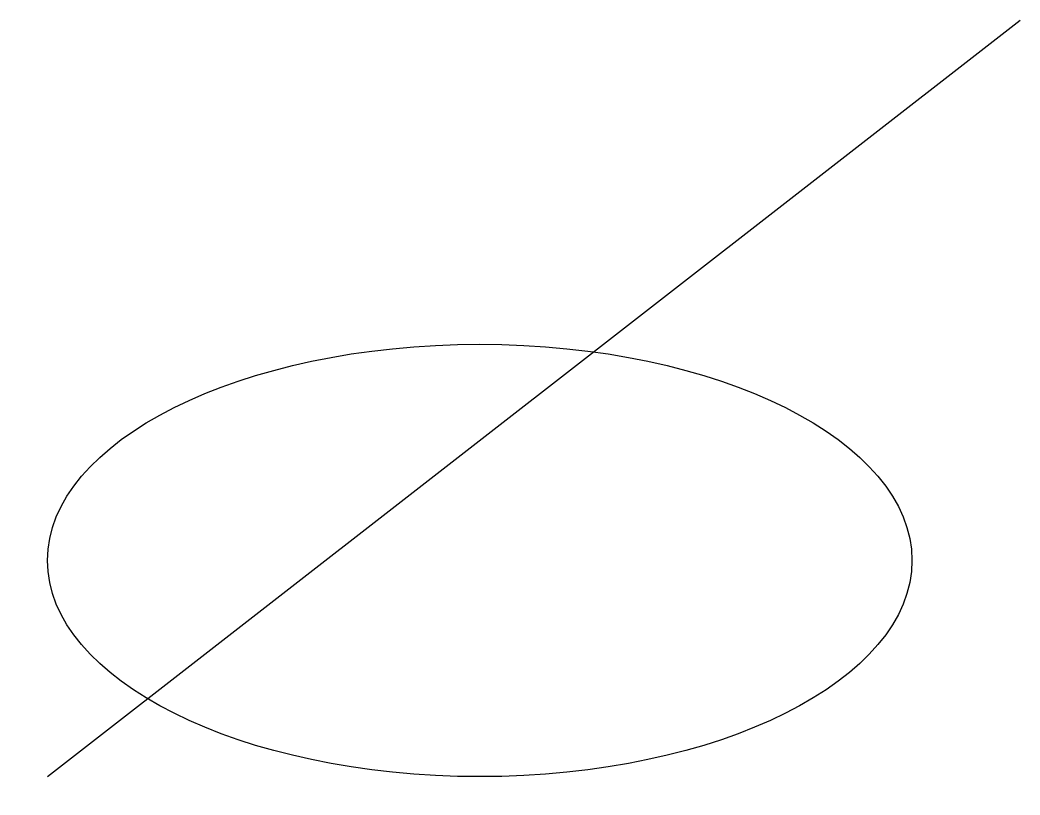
# Model space of a CAD drawing. Header units: inches. Extents: x -2.25 to 7, y 0.83 to 8.
import ezdxf

# ---------------------------------------------------------------- set-up
doc = ezdxf.new("R2010")
doc.units = ezdxf.units.IN
doc.layers.get('0').update_dxf_attribs({"linetype": 'CONTINUOUS'})

msp = doc.modelspace()

# ---------------------------------------------------------------- linework, layer by layer
msp.add_line((-2, 1), (7, 8))
msp.add_ellipse((2, 3), major_axis=(4, 0), ratio=0.5)

doc.saveas('drawing.dxf')
